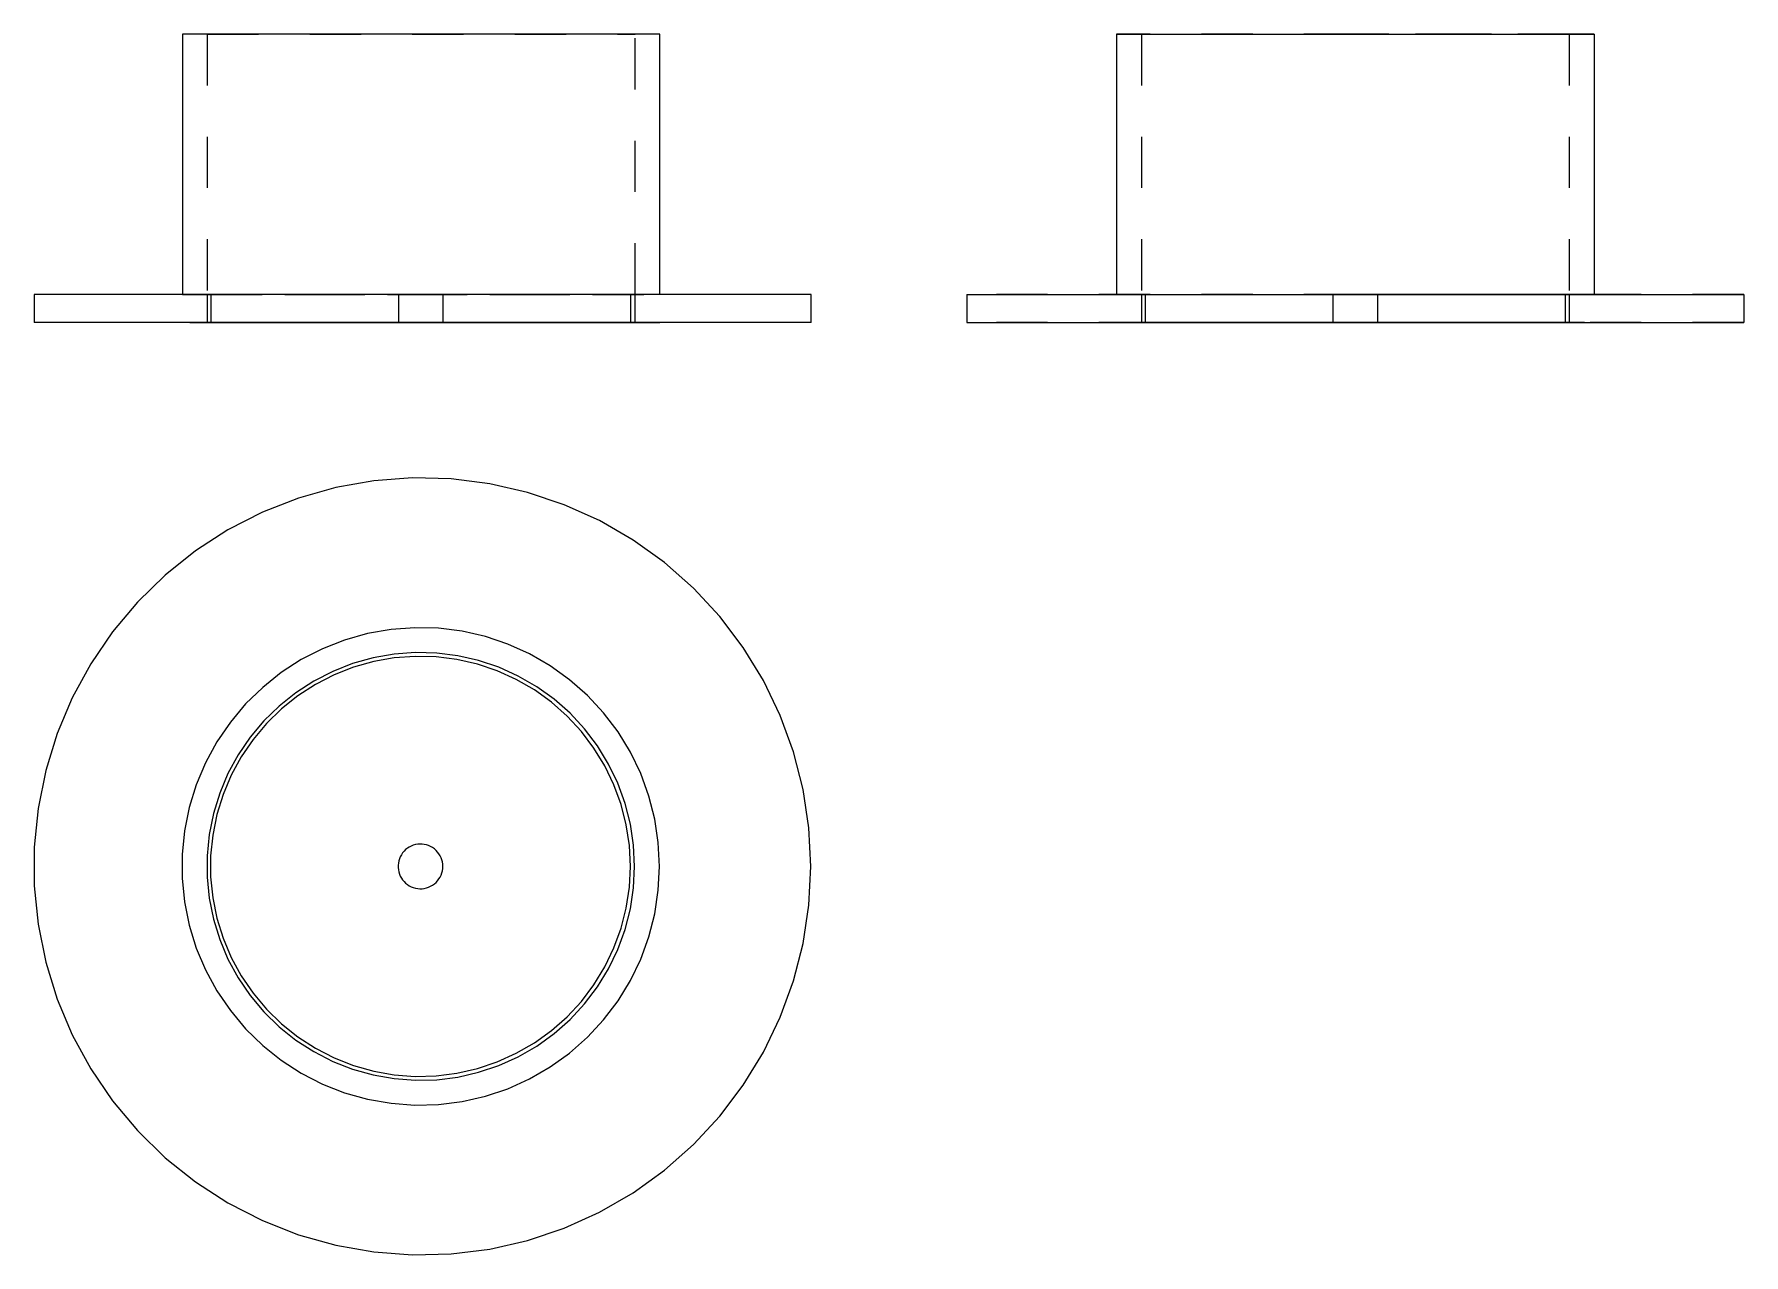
# Model space of a CAD drawing. Extents: x 0 to 3.33, y 0 to 2.38.
import ezdxf

# ---------------------------------------------------------------- set-up
doc = ezdxf.new("R2010")
doc.units = 0
doc.linetypes.add('HIDDEN', pattern=[0.07579, 0.050552, -0.025238])
for name, color, linetype in [('FRONT', 7, 'CONTINUOUS'), ('FRONT_HID', 7, 'HIDDEN'), ('LEFT', 7, 'CONTINUOUS'), ('LEFT_HID', 7, 'HIDDEN'), ('TOP', 7, 'CONTINUOUS')]:
    doc.layers.add(name, color=color, linetype=linetype)

msp = doc.modelspace()

# ---------------------------------------------------------------- linework, layer by layer
at = {"layer": 'FRONT'}
for p, q in [((1.220641, 2.380976), (0.289063, 2.380976)), ((0.289063, 2.380976), (0.289063, 1.873164)), ((1.220641, 1.873164), (1.220641, 2.380976)), ((1.515789, 1.873164), (0, 1.873164)), ((0, 1.873164), (0, 1.818476)), ((1.515789, 1.818476), (1.515789, 1.873164)), ((1.515789, 1.818476), (0, 1.818476))]:
    msp.add_line(p, q, dxfattribs=at)
at = {"layer": 'FRONT_HID', "linetype": 'HIDDEN'}
for p, q in [((1.172122, 2.380976), (0.337582, 2.380976)), ((0.337582, 2.380976), (1.172122, 2.380976)), ((0.337582, 2.380976), (0.337582, 1.873164)), ((1.172122, 1.873164), (1.172122, 2.380976)), ((1.220641, 1.873164), (0.289063, 1.873164)), ((0.289063, 1.873164), (1.220641, 1.873164)), ((0.337582, 1.873164), (0.337582, 1.818476)), ((1.164062, 1.873164), (0.344655, 1.873164)), ((0.344655, 1.873164), (1.164062, 1.873164)), ((0.344655, 1.873164), (0.344655, 1.818476)), ((0.797944, 1.873164), (0.710773, 1.873164)), ((0.710773, 1.873164), (0.797944, 1.873164)), ((0.710773, 1.873164), (0.710773, 1.818476)), ((0.797944, 1.818476), (0.797944, 1.873164)), ((1.164062, 1.818476), (1.164062, 1.873164)), ((1.172122, 1.818476), (1.172122, 1.873164)), ((0.333423, 1.818476), (0.303849, 1.818476)), ((0.303849, 1.818476), (0.333423, 1.818476)), ((0.343609, 1.818476), (0.314536, 1.818476)), ((0.314536, 1.818476), (0.343609, 1.818476)), ((0.362997, 1.818476), (0.333423, 1.818476)), ((0.333423, 1.818476), (0.362997, 1.818476)), ((1.172122, 1.818476), (0.337582, 1.818476)), ((0.337582, 1.818476), (1.172122, 1.818476)), ((0.372682, 1.818476), (0.343609, 1.818476)), ((0.343609, 1.818476), (0.372682, 1.818476)), ((1.164062, 1.818476), (0.344655, 1.818476)), ((0.344655, 1.818476), (1.164062, 1.818476)), ((0.392571, 1.818476), (0.362997, 1.818476)), ((0.362997, 1.818476), (0.392571, 1.818476)), ((0.401754, 1.818476), (0.372682, 1.818476)), ((0.372682, 1.818476), (0.401754, 1.818476)), ((0.422145, 1.818476), (0.392571, 1.818476)), ((0.392571, 1.818476), (0.422145, 1.818476)), ((0.430827, 1.818476), (0.401754, 1.818476)), ((0.401754, 1.818476), (0.430827, 1.818476)), ((0.451719, 1.818476), (0.422145, 1.818476)), ((0.422145, 1.818476), (0.451719, 1.818476)), ((0.4599, 1.818476), (0.430827, 1.818476)), ((0.430827, 1.818476), (0.4599, 1.818476)), ((0.481293, 1.818476), (0.451719, 1.818476)), ((0.451719, 1.818476), (0.481293, 1.818476)), ((0.488972, 1.818476), (0.4599, 1.818476)), ((0.4599, 1.818476), (0.488972, 1.818476)), ((0.510867, 1.818476), (0.481293, 1.818476)), ((0.481293, 1.818476), (0.510867, 1.818476)), ((0.518045, 1.818476), (0.488972, 1.818476)), ((0.488972, 1.818476), (0.518045, 1.818476)), ((0.540441, 1.818476), (0.510867, 1.818476)), ((0.510867, 1.818476), (0.540441, 1.818476)), ((0.547118, 1.818476), (0.518045, 1.818476)), ((0.518045, 1.818476), (0.547118, 1.818476)), ((0.570015, 1.818476), (0.540441, 1.818476)), ((0.540441, 1.818476), (0.570015, 1.818476)), ((0.57619, 1.818476), (0.547118, 1.818476)), ((0.547118, 1.818476), (0.57619, 1.818476)), ((0.599589, 1.818476), (0.570015, 1.818476)), ((0.570015, 1.818476), (0.599589, 1.818476)), ((0.605263, 1.818476), (0.57619, 1.818476)), ((0.57619, 1.818476), (0.605263, 1.818476)), ((0.629163, 1.818476), (0.599589, 1.818476)), ((0.599589, 1.818476), (0.629163, 1.818476)), ((0.634336, 1.818476), (0.605263, 1.818476)), ((0.605263, 1.818476), (0.634336, 1.818476)), ((0.658737, 1.818476), (0.629163, 1.818476)), ((0.629163, 1.818476), (0.658737, 1.818476)), ((0.663409, 1.818476), (0.634336, 1.818476)), ((0.634336, 1.818476), (0.663409, 1.818476)), ((0.688311, 1.818476), (0.658737, 1.818476)), ((0.658737, 1.818476), (0.688311, 1.818476)), ((0.692481, 1.818476), (0.663409, 1.818476)), ((0.663409, 1.818476), (0.692481, 1.818476)), ((0.717885, 1.818476), (0.688311, 1.818476)), ((0.688311, 1.818476), (0.717885, 1.818476)), ((0.721554, 1.818476), (0.692481, 1.818476)), ((0.692481, 1.818476), (0.721554, 1.818476)), ((0.797944, 1.818476), (0.710773, 1.818476)), ((0.710773, 1.818476), (0.797944, 1.818476)), ((0.747458, 1.818476), (0.717885, 1.818476)), ((0.717885, 1.818476), (0.747458, 1.818476)), ((0.750627, 1.818476), (0.721554, 1.818476)), ((0.721554, 1.818476), (0.750627, 1.818476)), ((0.777032, 1.818476), (0.747458, 1.818476)), ((0.747458, 1.818476), (0.777032, 1.818476)), ((0.779699, 1.818476), (0.750627, 1.818476)), ((0.750627, 1.818476), (0.779699, 1.818476)), ((0.806606, 1.818476), (0.777032, 1.818476)), ((0.777032, 1.818476), (0.806606, 1.818476)), ((0.808772, 1.818476), (0.779699, 1.818476)), ((0.779699, 1.818476), (0.808772, 1.818476)), ((0.83618, 1.818476), (0.806606, 1.818476)), ((0.806606, 1.818476), (0.83618, 1.818476)), ((0.837845, 1.818476), (0.808772, 1.818476)), ((0.808772, 1.818476), (0.837845, 1.818476)), ((0.865754, 1.818476), (0.83618, 1.818476)), ((0.83618, 1.818476), (0.865754, 1.818476)), ((0.866917, 1.818476), (0.837845, 1.818476)), ((0.837845, 1.818476), (0.866917, 1.818476)), ((0.895328, 1.818476), (0.865754, 1.818476)), ((0.865754, 1.818476), (0.895328, 1.818476)), ((0.89599, 1.818476), (0.866917, 1.818476)), ((0.866917, 1.818476), (0.89599, 1.818476)), ((0.924902, 1.818476), (0.895328, 1.818476)), ((0.895328, 1.818476), (0.924902, 1.818476)), ((0.925063, 1.818476), (0.89599, 1.818476)), ((0.89599, 1.818476), (0.925063, 1.818476)), ((0.954476, 1.818476), (0.924902, 1.818476)), ((0.924902, 1.818476), (0.954476, 1.818476)), ((0.954135, 1.818476), (0.925063, 1.818476)), ((0.925063, 1.818476), (0.954135, 1.818476)), ((0.983208, 1.818476), (0.954135, 1.818476)), ((0.954135, 1.818476), (0.983208, 1.818476)), ((0.98405, 1.818476), (0.954476, 1.818476)), ((0.954476, 1.818476), (0.98405, 1.818476)), ((1.012281, 1.818476), (0.983208, 1.818476)), ((0.983208, 1.818476), (1.012281, 1.818476)), ((1.013624, 1.818476), (0.98405, 1.818476)), ((0.98405, 1.818476), (1.013624, 1.818476)), ((1.041353, 1.818476), (1.012281, 1.818476)), ((1.012281, 1.818476), (1.041353, 1.818476)), ((1.043198, 1.818476), (1.013624, 1.818476)), ((1.013624, 1.818476), (1.043198, 1.818476)), ((1.070426, 1.818476), (1.041353, 1.818476)), ((1.041353, 1.818476), (1.070426, 1.818476)), ((1.072772, 1.818476), (1.043198, 1.818476)), ((1.043198, 1.818476), (1.072772, 1.818476)), ((1.099499, 1.818476), (1.070426, 1.818476)), ((1.070426, 1.818476), (1.099499, 1.818476)), ((1.102346, 1.818476), (1.072772, 1.818476)), ((1.072772, 1.818476), (1.102346, 1.818476)), ((1.128571, 1.818476), (1.099499, 1.818476)), ((1.099499, 1.818476), (1.128571, 1.818476)), ((1.13192, 1.818476), (1.102346, 1.818476)), ((1.102346, 1.818476), (1.13192, 1.818476)), ((1.157644, 1.818476), (1.128571, 1.818476)), ((1.128571, 1.818476), (1.157644, 1.818476)), ((1.161494, 1.818476), (1.13192, 1.818476)), ((1.13192, 1.818476), (1.161494, 1.818476)), ((1.186717, 1.818476), (1.157644, 1.818476)), ((1.157644, 1.818476), (1.186717, 1.818476)), ((1.191068, 1.818476), (1.161494, 1.818476)), ((1.161494, 1.818476), (1.191068, 1.818476)), ((1.215789, 1.818476), (1.186717, 1.818476)), ((1.186717, 1.818476), (1.215789, 1.818476)), ((1.220641, 1.818476), (1.191068, 1.818476)), ((1.191068, 1.818476), (1.220641, 1.818476))]:
    msp.add_line(p, q, dxfattribs=at)
at = {"layer": 'LEFT'}
for p, q in [((2.111053, 2.380976), (3.042632, 2.380976)), ((2.111053, 2.380976), (2.111053, 1.873164)), ((3.042632, 2.380976), (3.042632, 1.873164)), ((1.818947, 1.873164), (3.334737, 1.873164)), ((1.818947, 1.873164), (1.818947, 1.818476)), ((3.334737, 1.873164), (3.334737, 1.818476)), ((1.818947, 1.818476), (3.334737, 1.818476))]:
    msp.add_line(p, q, dxfattribs=at)
at = {"layer": 'LEFT_HID', "linetype": 'HIDDEN'}
for p, q in [((2.576842, 2.380976), (2.111053, 2.380976)), ((2.576842, 2.380976), (2.159572, 2.380976)), ((2.159572, 2.380976), (2.994112, 2.380976)), ((2.159572, 2.380976), (2.159572, 1.873164)), ((3.042632, 2.380976), (2.576842, 2.380976)), ((2.994112, 2.380976), (2.576842, 2.380976)), ((2.994112, 2.380976), (2.994112, 1.873164)), ((2.576842, 1.873164), (1.818947, 1.873164)), ((2.576842, 1.873164), (2.111053, 1.873164)), ((2.111053, 1.873164), (3.042632, 1.873164)), ((2.159572, 1.873164), (2.159572, 1.818476)), ((2.576842, 1.873164), (2.167138, 1.873164)), ((2.167138, 1.873164), (2.986546, 1.873164)), ((2.167138, 1.873164), (2.167138, 1.818476)), ((2.576842, 1.873164), (2.533257, 1.873164)), ((2.533257, 1.873164), (2.620428, 1.873164)), ((2.533257, 1.873164), (2.533257, 1.818476)), ((3.334737, 1.873164), (2.576842, 1.873164)), ((3.042632, 1.873164), (2.576842, 1.873164)), ((2.986546, 1.873164), (2.576842, 1.873164)), ((2.620428, 1.873164), (2.576842, 1.873164)), ((2.620428, 1.873164), (2.620428, 1.818476)), ((2.986546, 1.873164), (2.986546, 1.818476)), ((2.994112, 1.873164), (2.994112, 1.818476)), ((2.576842, 1.818476), (1.818947, 1.818476)), ((2.144355, 1.818476), (2.129939, 1.818476)), ((2.129939, 1.818476), (2.158772, 1.818476)), ((2.151686, 1.818476), (2.137514, 1.818476)), ((2.137514, 1.818476), (2.165857, 1.818476)), ((2.173188, 1.818476), (2.144355, 1.818476)), ((2.180029, 1.818476), (2.151686, 1.818476)), ((2.158772, 1.818476), (2.187604, 1.818476)), ((2.576842, 1.818476), (2.159572, 1.818476)), ((2.159572, 1.818476), (2.994112, 1.818476)), ((2.165857, 1.818476), (2.194201, 1.818476)), ((2.576842, 1.818476), (2.167138, 1.818476)), ((2.167138, 1.818476), (2.986546, 1.818476)), ((2.20202, 1.818476), (2.173188, 1.818476)), ((2.208373, 1.818476), (2.180029, 1.818476)), ((2.187604, 1.818476), (2.216436, 1.818476)), ((2.194201, 1.818476), (2.222545, 1.818476)), ((2.230853, 1.818476), (2.20202, 1.818476)), ((2.236717, 1.818476), (2.208373, 1.818476)), ((2.216436, 1.818476), (2.245269, 1.818476)), ((2.222545, 1.818476), (2.250889, 1.818476)), ((2.259685, 1.818476), (2.230853, 1.818476)), ((2.265061, 1.818476), (2.236717, 1.818476)), ((2.245269, 1.818476), (2.274101, 1.818476)), ((2.250889, 1.818476), (2.279233, 1.818476)), ((2.288518, 1.818476), (2.259685, 1.818476)), ((2.293404, 1.818476), (2.265061, 1.818476)), ((2.274101, 1.818476), (2.302934, 1.818476)), ((2.279233, 1.818476), (2.307576, 1.818476)), ((2.31735, 1.818476), (2.288518, 1.818476)), ((2.321748, 1.818476), (2.293404, 1.818476)), ((2.302934, 1.818476), (2.331766, 1.818476)), ((2.307576, 1.818476), (2.33592, 1.818476)), ((2.346182, 1.818476), (2.31735, 1.818476)), ((2.350092, 1.818476), (2.321748, 1.818476)), ((2.331766, 1.818476), (2.360599, 1.818476)), ((2.33592, 1.818476), (2.364264, 1.818476)), ((2.375015, 1.818476), (2.346182, 1.818476)), ((2.378436, 1.818476), (2.350092, 1.818476)), ((2.360599, 1.818476), (2.389431, 1.818476)), ((2.364264, 1.818476), (2.392608, 1.818476)), ((2.403847, 1.818476), (2.375015, 1.818476)), ((2.406779, 1.818476), (2.378436, 1.818476)), ((2.389431, 1.818476), (2.418264, 1.818476)), ((2.392608, 1.818476), (2.420951, 1.818476)), ((2.43268, 1.818476), (2.403847, 1.818476)), ((2.435123, 1.818476), (2.406779, 1.818476)), ((2.418264, 1.818476), (2.447096, 1.818476)), ((2.420951, 1.818476), (2.449295, 1.818476)), ((2.461512, 1.818476), (2.43268, 1.818476)), ((2.463467, 1.818476), (2.435123, 1.818476)), ((2.447096, 1.818476), (2.475929, 1.818476)), ((2.449295, 1.818476), (2.477639, 1.818476)), ((2.490345, 1.818476), (2.461512, 1.818476)), ((2.491811, 1.818476), (2.463467, 1.818476)), ((2.475929, 1.818476), (2.504761, 1.818476)), ((2.477639, 1.818476), (2.505983, 1.818476)), ((2.519177, 1.818476), (2.490345, 1.818476)), ((2.520155, 1.818476), (2.491811, 1.818476)), ((2.504761, 1.818476), (2.533593, 1.818476)), ((2.505983, 1.818476), (2.534326, 1.818476)), ((2.54801, 1.818476), (2.519177, 1.818476)), ((2.548498, 1.818476), (2.520155, 1.818476)), ((2.576842, 1.818476), (2.533257, 1.818476)), ((2.533257, 1.818476), (2.620428, 1.818476)), ((2.533593, 1.818476), (2.562426, 1.818476)), ((2.534326, 1.818476), (2.56267, 1.818476)), ((2.576842, 1.818476), (2.54801, 1.818476)), ((2.576842, 1.818476), (2.548498, 1.818476)), ((2.562426, 1.818476), (2.591258, 1.818476)), ((2.56267, 1.818476), (2.591014, 1.818476)), ((3.334737, 1.818476), (2.576842, 1.818476)), ((2.605675, 1.818476), (2.576842, 1.818476)), ((2.605186, 1.818476), (2.576842, 1.818476)), ((2.994112, 1.818476), (2.576842, 1.818476)), ((2.986546, 1.818476), (2.576842, 1.818476)), ((2.620428, 1.818476), (2.576842, 1.818476)), ((2.591014, 1.818476), (2.619358, 1.818476)), ((2.591258, 1.818476), (2.620091, 1.818476)), ((2.63353, 1.818476), (2.605186, 1.818476)), ((2.634507, 1.818476), (2.605675, 1.818476)), ((2.619358, 1.818476), (2.647702, 1.818476)), ((2.620091, 1.818476), (2.648923, 1.818476)), ((2.661873, 1.818476), (2.63353, 1.818476)), ((2.663339, 1.818476), (2.634507, 1.818476)), ((2.647702, 1.818476), (2.676045, 1.818476)), ((2.648923, 1.818476), (2.677756, 1.818476)), ((2.690217, 1.818476), (2.661873, 1.818476)), ((2.692172, 1.818476), (2.663339, 1.818476)), ((2.676045, 1.818476), (2.704389, 1.818476)), ((2.677756, 1.818476), (2.706588, 1.818476)), ((2.718561, 1.818476), (2.690217, 1.818476)), ((2.721004, 1.818476), (2.692172, 1.818476)), ((2.704389, 1.818476), (2.732733, 1.818476)), ((2.706588, 1.818476), (2.735421, 1.818476)), ((2.746905, 1.818476), (2.718561, 1.818476)), ((2.749837, 1.818476), (2.721004, 1.818476)), ((2.732733, 1.818476), (2.761077, 1.818476)), ((2.735421, 1.818476), (2.764253, 1.818476)), ((2.775248, 1.818476), (2.746905, 1.818476)), ((2.778669, 1.818476), (2.749837, 1.818476)), ((2.761077, 1.818476), (2.78942, 1.818476)), ((2.764253, 1.818476), (2.793086, 1.818476)), ((2.803592, 1.818476), (2.775248, 1.818476)), ((2.807502, 1.818476), (2.778669, 1.818476)), ((2.78942, 1.818476), (2.817764, 1.818476)), ((2.793086, 1.818476), (2.821918, 1.818476)), ((2.831936, 1.818476), (2.803592, 1.818476)), ((2.836334, 1.818476), (2.807502, 1.818476)), ((2.817764, 1.818476), (2.846108, 1.818476)), ((2.821918, 1.818476), (2.85075, 1.818476)), ((2.86028, 1.818476), (2.831936, 1.818476)), ((2.865167, 1.818476), (2.836334, 1.818476)), ((2.846108, 1.818476), (2.874452, 1.818476)), ((2.85075, 1.818476), (2.879583, 1.818476)), ((2.888624, 1.818476), (2.86028, 1.818476)), ((2.893999, 1.818476), (2.865167, 1.818476)), ((2.874452, 1.818476), (2.902795, 1.818476)), ((2.879583, 1.818476), (2.908415, 1.818476)), ((2.916967, 1.818476), (2.888624, 1.818476)), ((2.922832, 1.818476), (2.893999, 1.818476)), ((2.902795, 1.818476), (2.931139, 1.818476)), ((2.908415, 1.818476), (2.937248, 1.818476)), ((2.945311, 1.818476), (2.916967, 1.818476)), ((2.951664, 1.818476), (2.922832, 1.818476)), ((2.931139, 1.818476), (2.959483, 1.818476)), ((2.937248, 1.818476), (2.96608, 1.818476)), ((2.973655, 1.818476), (2.945311, 1.818476)), ((2.980496, 1.818476), (2.951664, 1.818476)), ((2.959483, 1.818476), (2.987827, 1.818476)), ((2.96608, 1.818476), (2.994913, 1.818476)), ((3.001999, 1.818476), (2.973655, 1.818476)), ((3.009329, 1.818476), (2.980496, 1.818476)), ((2.987827, 1.818476), (3.016171, 1.818476)), ((2.994913, 1.818476), (3.023745, 1.818476)), ((3.016171, 1.818476), (3.001999, 1.818476)), ((3.023745, 1.818476), (3.009329, 1.818476))]:
    msp.add_line(p, q, dxfattribs=at)
at = {"layer": 'TOP'}
for p, q in [((0.662713, 1.509672), (0.588305, 1.496552)), ((0.738058, 1.515318), (0.662713, 1.509672)), ((0.81359, 1.513435), (0.738058, 1.515318)), ((0.88856, 1.50404), (0.81359, 1.513435)), ((0.962221, 1.487227), (0.88856, 1.50404)), ((0.515573, 1.476088), (0.44524, 1.448485)), ((0.588305, 1.496552), (0.515573, 1.476088)), ((1.033843, 1.463163), (0.962221, 1.487227)), ((0.44524, 1.448485), (0.378005, 1.414015)), ((1.102712, 1.432088), (1.033843, 1.463163)), ((0.378005, 1.414015), (0.314536, 1.373023)), ((1.168146, 1.39431), (1.102712, 1.432088)), ((0.314536, 1.373023), (0.255464, 1.325914)), ((1.229492, 1.350205), (1.168146, 1.39431)), ((1.286143, 1.300211), (1.229492, 1.350205)), ((0.255464, 1.325914), (0.201376, 1.273159)), ((0.201376, 1.273159), (0.15281, 1.215279)), ((1.337534, 1.244825), (1.286143, 1.300211)), ((1.383155, 1.184596), (1.337534, 1.244825)), ((0.15281, 1.215279), (0.110248, 1.152852)), ((0.650262, 1.21177), (0.605562, 1.199194)), ((0.695992, 1.219834), (0.650262, 1.21177)), ((0.742297, 1.223304), (0.695992, 1.219834)), ((0.788718, 1.222146), (0.742297, 1.223304)), ((0.834793, 1.216372), (0.788718, 1.222146)), ((0.880064, 1.206039), (0.834793, 1.216372)), ((0.924082, 1.19125), (0.880064, 1.206039)), ((0.562337, 1.182229), (0.521015, 1.161045)), ((0.605562, 1.199194), (0.562337, 1.182229)), ((0.702025, 1.171691), (0.661059, 1.164467)), ((0.743507, 1.174799), (0.702025, 1.171691)), ((0.743202, 1.167236), (0.702472, 1.164183)), ((0.784034, 1.166218), (0.743202, 1.167236)), ((0.785092, 1.173762), (0.743507, 1.174799)), ((0.826368, 1.16859), (0.785092, 1.173762)), ((0.866923, 1.159333), (0.826368, 1.16859)), ((0.966408, 1.172152), (0.924082, 1.19125)), ((1.006622, 1.148934), (0.966408, 1.172152)), ((1.422552, 1.120125), (1.383155, 1.184596)), ((0.110248, 1.152852), (0.074113, 1.086497)), ((0.482008, 1.135851), (0.445704, 1.106899)), ((0.521015, 1.161045), (0.482008, 1.135851)), ((0.582292, 1.138003), (0.545275, 1.119025)), ((0.621015, 1.153201), (0.582292, 1.138003)), ((0.622931, 1.146029), (0.58491, 1.131107)), ((0.661059, 1.164467), (0.621015, 1.153201)), ((0.662249, 1.157091), (0.622931, 1.146029)), ((0.702472, 1.164183), (0.662249, 1.157091)), ((0.824561, 1.161139), (0.784034, 1.166218)), ((0.864381, 1.15205), (0.824561, 1.161139)), ((0.903098, 1.139042), (0.864381, 1.15205)), ((0.906356, 1.146085), (0.866923, 1.159333)), ((0.940328, 1.122243), (0.903098, 1.139042)), ((0.944273, 1.128976), (0.906356, 1.146085)), ((1.044325, 1.121828), (1.006622, 1.148934)), ((0.445704, 1.106899), (0.412462, 1.074476)), ((0.545275, 1.119025), (0.510331, 1.096456)), ((0.548564, 1.112473), (0.514254, 1.090313)), ((0.58491, 1.131107), (0.548564, 1.112473)), ((0.9757, 1.101821), (0.940328, 1.122243)), ((0.980298, 1.108177), (0.944273, 1.128976)), ((1.008863, 1.077979), (0.9757, 1.101821)), ((1.014073, 1.083894), (0.980298, 1.108177)), ((1.079141, 1.091102), (1.044325, 1.121828)), ((1.455335, 1.052052), (1.422552, 1.120125)), ((0.074113, 1.086497), (0.044765, 1.016874)), ((0.412462, 1.074476), (0.382614, 1.038905)), ((0.477808, 1.07052), (0.448029, 1.041475)), ((0.510331, 1.096456), (0.477808, 1.07052)), ((0.514254, 1.090313), (0.482321, 1.064847)), ((1.039487, 1.050953), (1.008863, 1.077979)), ((1.045263, 1.056369), (1.014073, 1.083894)), ((1.110725, 1.057063), (1.079141, 1.091102)), ((0.382614, 1.038905), (0.356456, 1.000538)), ((0.448029, 1.041475), (0.421291, 1.009608)), ((0.453082, 1.036329), (0.426828, 1.00504)), ((0.482321, 1.064847), (0.453082, 1.036329)), ((1.067268, 1.021012), (1.039487, 1.050953)), ((1.073557, 1.025875), (1.045263, 1.056369)), ((1.138763, 1.020048), (1.110725, 1.057063)), ((1.481176, 0.981053), (1.455335, 1.052052)), ((0.044765, 1.016874), (0.022494, 0.944675)), ((0.356456, 1.000538), (0.334248, 0.959758)), ((0.421291, 1.009608), (0.397857, 0.975238)), ((0.426828, 1.00504), (0.40382, 0.971293)), ((1.09193, 0.988454), (1.067268, 1.021012)), ((1.098674, 0.992716), (1.073557, 1.025875)), ((1.162976, 0.980425), (1.138763, 1.020048)), ((0.397857, 0.975238), (0.377963, 0.938706)), ((0.40382, 0.971293), (0.384286, 0.935423)), ((1.113227, 0.953602), (1.09193, 0.988454)), ((1.120365, 0.95722), (1.098674, 0.992716)), ((1.183124, 0.938588), (1.162976, 0.980425)), ((1.49982, 0.907833), (1.481176, 0.981053)), ((0.022494, 0.944675), (0.007523, 0.870618)), ((0.334248, 0.959758), (0.316211, 0.916969)), ((0.377963, 0.938706), (0.361805, 0.900374)), ((0.384286, 0.935423), (0.368421, 0.897786)), ((1.130949, 0.916802), (1.113227, 0.953602)), ((1.138414, 0.919741), (1.120365, 0.95722)), ((1.199006, 0.894953), (1.183124, 0.938588)), ((0.316211, 0.916969), (0.302524, 0.872596)), ((1.144918, 0.878422), (1.130949, 0.916802)), ((1.152641, 0.880652), (1.138414, 0.919741)), ((1.511081, 0.833121), (1.49982, 0.907833)), ((0.007523, 0.870618), (0, 0.795437)), ((0.302524, 0.872596), (0.293323, 0.827081)), ((0.361805, 0.900374), (0.349543, 0.860624)), ((0.368421, 0.897786), (0.356382, 0.858757)), ((1.154997, 0.83884), (1.144918, 0.878422)), ((1.162906, 0.84034), (1.152641, 0.880652)), ((1.210464, 0.849954), (1.199006, 0.894953)), ((0.349543, 0.860624), (0.341301, 0.81985)), ((0.356382, 0.858757), (0.348289, 0.818722)), ((1.161084, 0.798453), (1.154997, 0.83884)), ((1.169106, 0.799206), (1.162906, 0.84034)), ((1.217385, 0.804037), (1.210464, 0.849954)), ((0.293323, 0.827081), (0.288699, 0.780877)), ((0.341301, 0.81985), (0.337159, 0.778458)), ((0.348289, 0.818722), (0.344222, 0.778081)), ((0.747997, 0.800906), (0.743718, 0.800152)), ((0.75233, 0.801231), (0.747997, 0.800906)), ((0.756674, 0.801123), (0.75233, 0.801231)), ((0.760985, 0.800583), (0.756674, 0.801123)), ((0.765221, 0.799616), (0.760985, 0.800583)), ((1.219699, 0.757659), (1.217385, 0.804037)), ((1.514847, 0.757659), (1.511081, 0.833121)), ((0, 0.795437), (0, 0.719881)), ((0.288699, 0.780877), (0.288699, 0.734441)), ((0.337159, 0.778458), (0.337159, 0.73686)), ((0.344222, 0.778081), (0.344222, 0.737237)), ((0.711179, 0.768414), (0.710318, 0.764155)), ((0.712459, 0.772566), (0.711179, 0.768414)), ((0.714147, 0.77657), (0.712459, 0.772566)), ((0.716225, 0.780386), (0.714147, 0.77657)), ((0.718673, 0.783976), (0.716225, 0.780386)), ((0.721466, 0.787305), (0.718673, 0.783976)), ((0.724577, 0.790339), (0.721466, 0.787305)), ((0.727974, 0.793048), (0.724577, 0.790339)), ((0.731624, 0.795405), (0.727974, 0.793048)), ((0.73549, 0.797388), (0.731624, 0.795405)), ((0.739535, 0.798975), (0.73549, 0.797388)), ((0.743718, 0.800152), (0.739535, 0.798975)), ((0.76934, 0.798232), (0.765221, 0.799616)), ((0.773301, 0.796445), (0.76934, 0.798232)), ((0.777064, 0.794272), (0.773301, 0.796445)), ((0.780592, 0.791736), (0.777064, 0.794272)), ((0.783849, 0.788861), (0.780592, 0.791736)), ((0.786805, 0.785675), (0.783849, 0.788861)), ((0.789428, 0.782212), (0.786805, 0.785675)), ((0.791694, 0.778504), (0.789428, 0.782212)), ((0.793579, 0.774589), (0.791694, 0.778504)), ((0.795066, 0.770506), (0.793579, 0.774589)), ((0.796138, 0.766295), (0.795066, 0.770506)), ((1.16312, 0.757659), (1.161084, 0.798453)), ((1.17118, 0.757659), (1.169106, 0.799206)), ((0.288699, 0.734441), (0.293323, 0.688237)), ((0.337159, 0.73686), (0.341301, 0.695468)), ((0.344222, 0.737237), (0.348289, 0.696596)), ((0.710318, 0.764155), (0.709885, 0.759832)), ((0.709885, 0.759832), (0.709885, 0.755487)), ((0.709885, 0.755487), (0.710318, 0.751163)), ((0.710318, 0.751163), (0.711179, 0.746904)), ((0.711179, 0.746904), (0.712459, 0.742752)), ((0.712459, 0.742752), (0.714147, 0.738748)), ((0.714147, 0.738748), (0.716225, 0.734932)), ((0.716225, 0.734932), (0.718673, 0.731342)), ((0.789428, 0.733107), (0.791694, 0.736814)), ((0.791694, 0.736814), (0.793579, 0.740729)), ((0.793579, 0.740729), (0.795066, 0.744812)), ((0.795066, 0.744812), (0.796138, 0.749023)), ((0.796785, 0.761999), (0.796138, 0.766295)), ((0.796138, 0.749023), (0.796785, 0.753319)), ((0.797002, 0.757659), (0.796785, 0.761999)), ((0.796785, 0.753319), (0.797002, 0.757659)), ((1.161084, 0.716866), (1.16312, 0.757659)), ((1.169106, 0.716113), (1.17118, 0.757659)), ((1.217385, 0.711282), (1.219699, 0.757659)), ((1.511081, 0.682197), (1.514847, 0.757659)), ((0, 0.719881), (0.007523, 0.644701)), ((0.718673, 0.731342), (0.721466, 0.728013)), ((0.721466, 0.728013), (0.724577, 0.72498)), ((0.724577, 0.72498), (0.727974, 0.72227)), ((0.727974, 0.72227), (0.731624, 0.719913)), ((0.731624, 0.719913), (0.73549, 0.717931)), ((0.73549, 0.717931), (0.739535, 0.716343)), ((0.739535, 0.716343), (0.743718, 0.715166)), ((0.743718, 0.715166), (0.747997, 0.714412)), ((0.747997, 0.714412), (0.75233, 0.714087)), ((0.75233, 0.714087), (0.756674, 0.714196)), ((0.756674, 0.714196), (0.760985, 0.714736)), ((0.760985, 0.714736), (0.765221, 0.715703)), ((0.765221, 0.715703), (0.76934, 0.717087)), ((0.76934, 0.717087), (0.773301, 0.718874)), ((0.773301, 0.718874), (0.777064, 0.721046)), ((0.777064, 0.721046), (0.780592, 0.723583)), ((0.780592, 0.723583), (0.783849, 0.726458)), ((0.783849, 0.726458), (0.786805, 0.729643)), ((0.786805, 0.729643), (0.789428, 0.733107)), ((1.154997, 0.676478), (1.161084, 0.716866)), ((1.162906, 0.674979), (1.169106, 0.716113)), ((1.210464, 0.665365), (1.217385, 0.711282)), ((0.293323, 0.688237), (0.302524, 0.642722)), ((0.341301, 0.695468), (0.349543, 0.654695)), ((0.348289, 0.696596), (0.356382, 0.656562)), ((1.144918, 0.636897), (1.154997, 0.676478)), ((1.152641, 0.634667), (1.162906, 0.674979)), ((1.49982, 0.607485), (1.511081, 0.682197)), ((0.007523, 0.644701), (0.022494, 0.570643)), ((0.302524, 0.642722), (0.316211, 0.59835)), ((0.349543, 0.654695), (0.361805, 0.614945)), ((0.356382, 0.656562), (0.368421, 0.617532)), ((1.130949, 0.598516), (1.144918, 0.636897)), ((1.138414, 0.595577), (1.152641, 0.634667)), ((1.199006, 0.620365), (1.210464, 0.665365)), ((0.361805, 0.614945), (0.377963, 0.576613)), ((0.368421, 0.617532), (0.384286, 0.579895)), ((1.183124, 0.57673), (1.199006, 0.620365)), ((1.481176, 0.534266), (1.49982, 0.607485)), ((0.022494, 0.570643), (0.044765, 0.498444)), ((0.316211, 0.59835), (0.334248, 0.555561)), ((0.377963, 0.576613), (0.397857, 0.54008)), ((0.384286, 0.579895), (0.40382, 0.544025)), ((1.113227, 0.561717), (1.130949, 0.598516)), ((1.120365, 0.558098), (1.138414, 0.595577)), ((1.162976, 0.534894), (1.183124, 0.57673)), ((0.334248, 0.555561), (0.356456, 0.51478)), ((0.397857, 0.54008), (0.421291, 0.50571)), ((0.40382, 0.544025), (0.426828, 0.510278)), ((1.09193, 0.526865), (1.113227, 0.561717)), ((1.098674, 0.522603), (1.120365, 0.558098)), ((1.138763, 0.495271), (1.162976, 0.534894)), ((1.455335, 0.463266), (1.481176, 0.534266)), ((0.356456, 0.51478), (0.382614, 0.476413)), ((0.421291, 0.50571), (0.448029, 0.473844)), ((0.426828, 0.510278), (0.453082, 0.47899)), ((1.067268, 0.494307), (1.09193, 0.526865)), ((1.073557, 0.489443), (1.098674, 0.522603)), ((0.044765, 0.498444), (0.074113, 0.428821)), ((0.382614, 0.476413), (0.412462, 0.440842)), ((0.448029, 0.473844), (0.477808, 0.444798)), ((0.453082, 0.47899), (0.482321, 0.450471)), ((1.039487, 0.464366), (1.067268, 0.494307)), ((1.045263, 0.45895), (1.073557, 0.489443)), ((1.110725, 0.458255), (1.138763, 0.495271)), ((0.412462, 0.440842), (0.445704, 0.408419)), ((0.477808, 0.444798), (0.510331, 0.418862)), ((0.482321, 0.450471), (0.514254, 0.425005)), ((0.9757, 0.413497), (1.008863, 0.43734)), ((1.008863, 0.43734), (1.039487, 0.464366)), ((1.014073, 0.431425), (1.045263, 0.45895)), ((1.079141, 0.424216), (1.110725, 0.458255)), ((1.422552, 0.395193), (1.455335, 0.463266)), ((0.074113, 0.428821), (0.110248, 0.362466)), ((0.445704, 0.408419), (0.482008, 0.379467)), ((0.510331, 0.418862), (0.545275, 0.396293)), ((0.514254, 0.425005), (0.548564, 0.402845)), ((0.548564, 0.402845), (0.58491, 0.384212)), ((0.940328, 0.393075), (0.9757, 0.413497)), ((0.944273, 0.386343), (0.980298, 0.407142)), ((0.980298, 0.407142), (1.014073, 0.431425)), ((1.044325, 0.39349), (1.079141, 0.424216)), ((0.482008, 0.379467), (0.521015, 0.354274)), ((0.545275, 0.396293), (0.582292, 0.377315)), ((0.582292, 0.377315), (0.621015, 0.362118)), ((0.58491, 0.384212), (0.622931, 0.36929)), ((0.622931, 0.36929), (0.662249, 0.358227)), ((0.864381, 0.363268), (0.903098, 0.376277)), ((0.866923, 0.355985), (0.906356, 0.369234)), ((0.903098, 0.376277), (0.940328, 0.393075)), ((0.906356, 0.369234), (0.944273, 0.386343)), ((1.006622, 0.366384), (1.044325, 0.39349)), ((1.383155, 0.330722), (1.422552, 0.395193)), ((0.110248, 0.362466), (0.15281, 0.300039)), ((0.521015, 0.354274), (0.562337, 0.333089)), ((0.621015, 0.362118), (0.661059, 0.350851)), ((0.661059, 0.350851), (0.702025, 0.343628)), ((0.662249, 0.358227), (0.702472, 0.351135)), ((0.702025, 0.343628), (0.743507, 0.340519)), ((0.702472, 0.351135), (0.743202, 0.348083)), ((0.743202, 0.348083), (0.784034, 0.349101)), ((0.743507, 0.340519), (0.785092, 0.341556)), ((0.784034, 0.349101), (0.824561, 0.35418)), ((0.785092, 0.341556), (0.826368, 0.346729)), ((0.824561, 0.35418), (0.864381, 0.363268)), ((0.826368, 0.346729), (0.866923, 0.355985)), ((0.924082, 0.324068), (0.966408, 0.343166)), ((0.966408, 0.343166), (1.006622, 0.366384)), ((0.562337, 0.333089), (0.605562, 0.316125)), ((0.605562, 0.316125), (0.650262, 0.303548)), ((0.650262, 0.303548), (0.695992, 0.295485)), ((0.834793, 0.298946), (0.880064, 0.309279)), ((0.880064, 0.309279), (0.924082, 0.324068)), ((1.337534, 0.270494), (1.383155, 0.330722)), ((0.15281, 0.300039), (0.201376, 0.24216)), ((0.695992, 0.295485), (0.742297, 0.292014)), ((0.742297, 0.292014), (0.788718, 0.293172)), ((0.788718, 0.293172), (0.834793, 0.298946)), ((1.286143, 0.215107), (1.337534, 0.270494)), ((0.201376, 0.24216), (0.255464, 0.189404)), ((1.229492, 0.165113), (1.286143, 0.215107)), ((0.255464, 0.189404), (0.314536, 0.142296)), ((0.314536, 0.142296), (0.378005, 0.101303)), ((1.168146, 0.121008), (1.229492, 0.165113)), ((0.378005, 0.101303), (0.44524, 0.066834)), ((1.102712, 0.08323), (1.168146, 0.121008)), ((0.44524, 0.066834), (0.515573, 0.03923)), ((1.033843, 0.052155), (1.102712, 0.08323)), ((0.515573, 0.03923), (0.588305, 0.018766)), ((0.962221, 0.028091), (1.033843, 0.052155)), ((0.588305, 0.018766), (0.662713, 0.005646)), ((0.662713, 0.005646), (0.738058, 0)), ((0.738058, 0), (0.81359, 0.001884)), ((0.81359, 0.001884), (0.88856, 0.011279)), ((0.88856, 0.011279), (0.962221, 0.028091))]:
    msp.add_line(p, q, dxfattribs=at)

doc.saveas('drawing.dxf')
